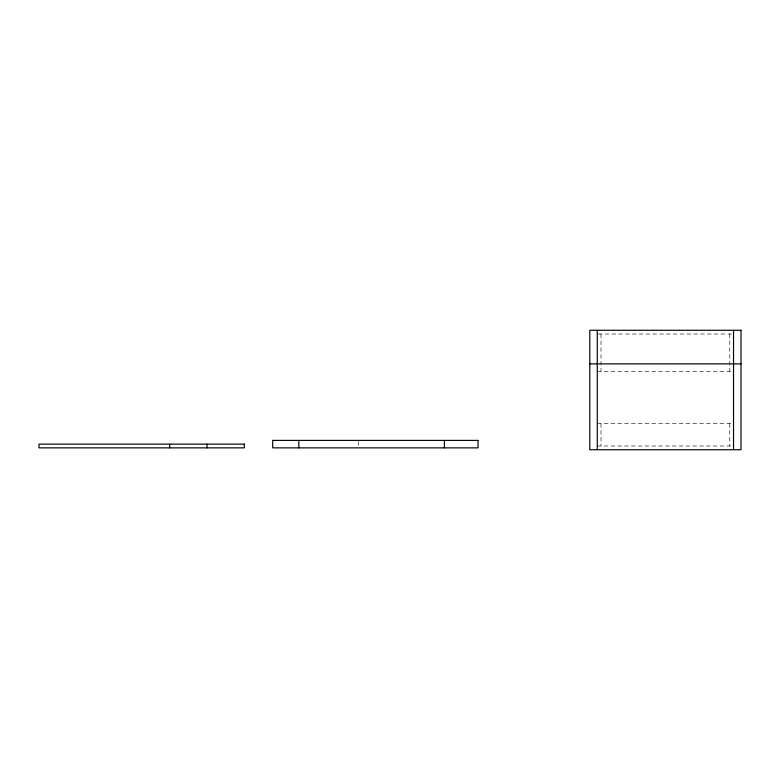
<?xml version="1.0" encoding="UTF-8"?>
<svg xmlns="http://www.w3.org/2000/svg" width="780" height="780" viewBox="0 0 780 780"><rect width="100%" height="100%" fill="white"/><g stroke="black" fill="none" stroke-linecap="round" stroke-linejoin="round"><path stroke-width="0.58" stroke-dasharray="3.9 2.92" d="M598.211 334.006L733.532 334.006M597.275 371.339L732.605 371.339M597.275 423.598L733.532 423.598M597.275 445.994L733.532 445.994M729.797 334.006L729.797 371.339M729.797 423.598L729.797 445.994M601.01 334.006L601.01 371.339M601.01 423.598L601.01 445.994M358.556 441.46L358.556 446.794"/><path stroke-width="1.17" d="M589.807 363.87L741 363.87M733.532 330.272L733.532 449.728M597.275 330.272L597.275 449.728M444.415 440.398L444.415 447.866M298.828 440.398L298.828 447.866M206.993 444.132L206.993 447.866M169.66 444.132L169.66 447.866M741 330.272L589.807 330.272L589.807 449.728L741 449.728L741 330.272M478.013 440.398L272.698 440.398L272.698 447.866L478.013 447.866L478.013 440.398M244.325 444.132L39 444.132L39 447.866L244.325 447.866L244.325 444.132"/></g></svg>
